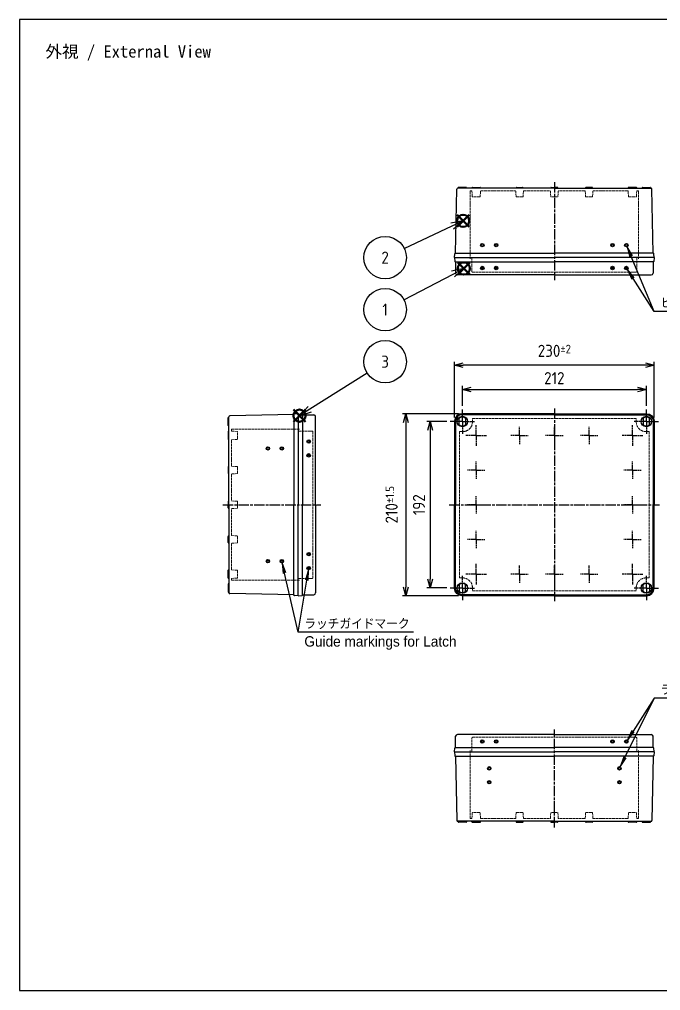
# Model space of a CAD drawing. Header units: millimetres. Extents: x 0 to 3249, y 0 to 1120.
# Drawn here: x 0 to 739, y 0 to 1120 of the extents above; entities that cross this region are included whole.
import ezdxf

# ---------------------------------------------------------------- set-up
doc = ezdxf.new("R2010")
doc.units = ezdxf.units.MM
for name, pattern in [('AM_ISO02W050x2', [3.75, 3, -0.75]), ('AM_ISO08W050', [18, 12, -1.5, 3, -1.5]), ('AM_ISO08W050x2', [9, 6, -0.75, 1.5, -0.75])]:
    doc.linetypes.add(name, pattern=pattern)
doc.layers.add('AM_12', color=7, linetype='Continuous', lineweight=50, plot=False)
for name, color, linetype, lineweight in [('AM_5', 3, 'Continuous', 25), ('AM_7', 4, 'AM_ISO08W050', 25), ('ﾄｯﾌﾟｶﾊﾞｰ', 7, 'Continuous', 25), ('ﾄｯﾌﾟｶﾊﾞｰ0', 7, 'AM_ISO02W050x2', 13), ('ﾎﾞﾃﾞｨｰ', 2, 'Continuous', 25), ('ﾎﾞﾃﾞｨｰ0', 2, 'AM_ISO02W050x2', 13)]:
    doc.layers.add(name, color=color, linetype=linetype, lineweight=lineweight)
doc.layers.add('ｶﾞｲﾄﾞﾏｰｸ', color=9, linetype='Continuous')
doc.styles.add('ACISOTS', font='isocp.shx', dxfattribs={"height": 1, "bigfont": 'extfont.shx'})
doc.styles.get("Standard").update_dxf_attribs({"font": 'ISOCP.SHX', "bigfont": 'EXTFONT.SHX'})
doc.styles.add('takachi1', font='MS PGothic.ttf', dxfattribs={"height": 2.5})
doc.dimstyles.new('AM_ISO$0', dxfattribs={"dimtxt": 3.5, "dimasz": 2.5, "dimexe": 1, "dimexo": 1, "dimgap": 1.5, "dimtad": 1, "dimdsep": 46, "dimtxsty": 'STANDARD', "dimblk": 'OPEN30', "dimcen": 0, "dimclrd": 3, "dimclre": 3, "dimclrt": 2, "dimadec": 0, "dimazin": 2, "dimtp": 0.1, "dimtm": 0.1, "dimtfac": 0.71, "dimtmove": 0, "dimatfit": 3, "dimldrblk": 'OPEN30', "dimfxl": 1, "dimlwd": -1, "dimlwe": -1, "dimarcsym": 0})

# ---------------------------------------------------------------- blocks, each defined once
blk = doc.blocks.new('TK-A3')
blk.add_lwpolyline([(0, 0), (403, 0), (403, 280), (0, 280)], close=True)
blk = doc.blocks.new('*S149')
at = {"layer": 'AM_12', "color": 4}
for p, q in [((505, 825.8), (519, 839.8)), ((505, 839.8), (519, 825.8))]:
    blk.add_line(p, q, dxfattribs=at)
blk.add_circle((512, 832.8), 7, dxfattribs=at)
blk = doc.blocks.new('*S150')
at = {"layer": 'AM_12', "color": 4}
for p, q in [((504.2, 880.8), (518.2, 894.8)), ((504.2, 894.8), (518.2, 880.8))]:
    blk.add_line(p, q, dxfattribs=at)
blk.add_circle((511.2, 887.8), 7, dxfattribs=at)
blk = doc.blocks.new('*S151')
at = {"layer": 'AM_12', "color": 4}
for p, q in [((315.7, 656), (329.7, 670)), ((315.7, 670), (329.7, 656))]:
    blk.add_line(p, q, dxfattribs=at)
blk.add_circle((322.7, 663), 7, dxfattribs=at)
blk = doc.blocks.new('*S154')
at = {"layer": 'ｶﾞｲﾄﾞﾏｰｸ', "color": 3, "linetype": 'Continuous'}
for p, q in [((707, 821.3), (700.4, 831.6)), ((708.3, 822.1), (700.4, 831.6)), ((700.4, 831.6), (705.6, 820.4))]:
    blk.add_line(p, q, dxfattribs=at)
at = {"layer": 'ｶﾞｲﾄﾞﾏｰｸ', "color": 3}
for p, q in [((731.3, 783.3), (707, 821.3)), ((863.3, 783.3), (731.3, 783.3))]:
    blk.add_line(p, q, dxfattribs=at)
at = {"layer": 'ｶﾞｲﾄﾞﾏｰｸ', "color": 2, "insert": (738.3, 786.8), "char_height": 12.25, "attachment_point": 7, "style": 'ACISOTS'}
blk.add_mtext('ヒンジガイドマーク', dxfattribs=at)
blk = doc.blocks.new('*S155')
at = {"layer": 'ｶﾞｲﾄﾞﾏｰｸ', "color": 3, "linetype": 'Continuous'}
for p, q in [((704.8, 846.6), (700.1, 857.9)), ((706.3, 847.2), (700.1, 857.9)), ((700.1, 857.9), (703.3, 846))]:
    blk.add_line(p, q, dxfattribs=at)
at = {"layer": 'ｶﾞｲﾄﾞﾏｰｸ', "color": 3}
for p, q in [((731.3, 783.3), (704.8, 846.6)), ((738.3, 783.3), (731.3, 783.3))]:
    blk.add_line(p, q, dxfattribs=at)
blk = doc.blocks.new('*S156')
at = {"layer": 'ｶﾞｲﾄﾞﾏｰｸ', "color": 3}
for p, q in [((731.3, 337.3), (707, 299.3)), ((864.1, 337.3), (731.3, 337.3))]:
    blk.add_line(p, q, dxfattribs=at)
at = {"layer": 'ｶﾞｲﾄﾞﾏｰｸ', "color": 3, "linetype": 'Continuous'}
for p, q in [((705.6, 300.1), (700.4, 288.9)), ((707, 299.3), (700.4, 288.9)), ((700.4, 288.9), (708.3, 298.4))]:
    blk.add_line(p, q, dxfattribs=at)
at = {"layer": 'ｶﾞｲﾄﾞﾏｰｸ', "color": 2, "insert": (738.3, 340.8), "char_height": 12.25, "attachment_point": 7, "style": 'ACISOTS'}
blk.add_mtext('ラッチガイドマーク', dxfattribs=at)
blk = doc.blocks.new('*S157')
at = {"layer": 'ｶﾞｲﾄﾞﾏｰｸ', "color": 3}
for p, q in [((731.3, 337.3), (697.6, 269)), ((738.3, 337.3), (731.3, 337.3))]:
    blk.add_line(p, q, dxfattribs=at)
at = {"layer": 'ｶﾞｲﾄﾞﾏｰｸ', "color": 3, "linetype": 'Continuous'}
for p, q in [((696.2, 269.7), (692.2, 258.1)), ((697.6, 269), (692.2, 258.1)), ((692.2, 258.1), (699.1, 268.3))]:
    blk.add_line(p, q, dxfattribs=at)
blk = doc.blocks.new('_Open30')
at = {"color": 0, "linetype": 'ByBlock', "lineweight": -2}
for p, q in [((-1, 0.27), (0, 0)), ((0, 0), (-1, -0.27)), ((0, 0), (-1, 0))]:
    blk.add_line(p, q, dxfattribs=at)
blk = doc.blocks.new('*D52')
at = {"layer": 'AM_5', "color": 3}
for p, q in [((510.3, 674.3), (510.3, 697.3)), ((722.3, 674.3), (722.3, 697.3)), ((520.3, 693.3), (712.3, 693.3))]:
    blk.add_line(p, q, dxfattribs=at)
at = {"layer": 'Defpoints', "color": 0}
for p in [(722.3, 693.3), (510.3, 670.3), (722.3, 670.3)]:
    blk.add_point(p, dxfattribs=at)
at = {"layer": 'AM_5', "color": 3, "xscale": 10, "yscale": 10, "zscale": 10, "rotation": 180}
blk.add_blockref('_Open30', (510.3, 693.3), dxfattribs=at)
at = {"layer": 'AM_5', "color": 3, "xscale": 10, "yscale": 10, "zscale": 10}
blk.add_blockref('_Open30', (722.3, 693.3), dxfattribs=at)
at = {"layer": 'AM_5', "color": 2, "insert": (616.3, 706.3), "char_height": 14, "attachment_point": 5}
blk.add_mtext('212', dxfattribs=at)
blk = doc.blocks.new('*D53')
at = {"layer": 'AM_5', "color": 3}
for p, q in [((501.3, 660.8), (501.3, 725.3)), ((721.3, 721.3), (511.3, 721.3)), ((731.3, 660.8), (731.3, 725.3))]:
    blk.add_line(p, q, dxfattribs=at)
at = {"layer": 'Defpoints', "color": 0}
for p in [(501.3, 721.3), (501.3, 656.8), (731.3, 656.8)]:
    blk.add_point(p, dxfattribs=at)
at = {"layer": 'AM_5', "color": 3, "xscale": 10, "yscale": 10, "zscale": 10, "rotation": 180}
blk.add_blockref('_Open30', (501.3, 721.3), dxfattribs=at)
at = {"layer": 'AM_5', "color": 3, "xscale": 10, "yscale": 10, "zscale": 10}
blk.add_blockref('_Open30', (731.3, 721.3), dxfattribs=at)
at = {"layer": 'AM_5', "color": 2, "insert": (616.3, 737.8), "char_height": 14, "attachment_point": 5}
blk.add_mtext('230{}{\\A0;{\\H1.5x;}{\\A2;\\H0.71x;\\C3;%%p2}}', dxfattribs=at)
blk = doc.blocks.new('*D63')
at = {"layer": 'AM_5', "color": 3}
for p, q in [((492.3, 656.3), (469.3, 656.3)), ((473.3, 646.3), (473.3, 474.3)), ((492.3, 464.3), (469.3, 464.3))]:
    blk.add_line(p, q, dxfattribs=at)
at = {"layer": 'Defpoints', "color": 0}
for p in [(496.3, 656.3), (473.3, 464.3), (496.3, 464.3)]:
    blk.add_point(p, dxfattribs=at)
at = {"layer": 'AM_5', "color": 3, "xscale": 10, "yscale": 10, "zscale": 10}
for p, rotation in [((473.3, 656.3), 90), ((473.3, 464.3), 270)]:
    blk.add_blockref('_Open30', p, dxfattribs=dict(at, rotation=rotation))
at = {"layer": 'AM_5', "color": 2, "insert": (460.3, 560.3), "char_height": 14, "attachment_point": 5, "rotation": 90}
blk.add_mtext('192', dxfattribs=at)
blk = doc.blocks.new('*D64')
at = {"layer": 'AM_5', "color": 3}
for p, q in [((505.8, 665.3), (441.3, 665.3)), ((445.3, 655.3), (445.3, 465.3)), ((505.8, 455.3), (441.3, 455.3))]:
    blk.add_line(p, q, dxfattribs=at)
at = {"layer": 'Defpoints', "color": 0}
for p in [(509.8, 665.3), (445.3, 455.3), (509.8, 455.3)]:
    blk.add_point(p, dxfattribs=at)
at = {"layer": 'AM_5', "color": 3, "xscale": 10, "yscale": 10, "zscale": 10}
for p, rotation in [((445.3, 665.3), 90), ((445.3, 455.3), 270)]:
    blk.add_blockref('_Open30', p, dxfattribs=dict(at, rotation=rotation))
at = {"layer": 'AM_5', "color": 2, "insert": (428.8, 560.3), "char_height": 14, "attachment_point": 5, "rotation": 90}
blk.add_mtext('210{}{\\A0;{\\H1.5x;}{\\A2;\\H0.71x;\\C3;%%p1.5}}', dxfattribs=at)
blk = doc.blocks.new('*S171')
at = {"layer": 'AM_5', "color": 3}
blk.add_line((400.6, 712.2), (334.5, 670.5), dxfattribs=at)
at = {"layer": 'AM_5', "color": 3, "linetype": 'Continuous'}
for p, q in [((332.5, 673.7), (322.7, 663)), ((334.5, 670.5), (322.7, 663)), ((322.7, 663), (336.5, 667.3))]:
    blk.add_line(p, q, dxfattribs=at)
at = {"layer": 'AM_5', "color": 3}
blk.add_circle((421.3, 725.3), 24.5, dxfattribs=at)
at = {"layer": 'AM_5', "color": 7, "insert": (421.3, 725.3), "char_height": 14, "attachment_point": 5, "style": 'ACISOTS'}
blk.add_mtext('3', dxfattribs=at)
blk = doc.blocks.new('*S172')
at = {"layer": 'AM_5', "color": 3, "linetype": 'Continuous'}
for p, q in [((512, 832.8), (497.9, 829.6)), ((499.6, 826.3), (512, 832.8)), ((501.3, 823), (512, 832.8))]:
    blk.add_line(p, q, dxfattribs=at)
at = {"layer": 'AM_5', "color": 3}
blk.add_line((443, 796.6), (499.6, 826.3), dxfattribs=at)
blk.add_circle((421.3, 785.3), 24.5, dxfattribs=at)
at = {"layer": 'AM_5', "color": 7, "insert": (421.3, 785.3), "char_height": 14, "attachment_point": 5, "style": 'ACISOTS'}
blk.add_mtext('1', dxfattribs=at)
blk = doc.blocks.new('*S173')
at = {"layer": 'AM_5', "color": 3, "linetype": 'Continuous'}
for p, q in [((511.2, 887.8), (496.9, 885.2)), ((498.5, 881.8), (511.2, 887.8)), ((500.1, 878.4), (511.2, 887.8))]:
    blk.add_line(p, q, dxfattribs=at)
at = {"layer": 'AM_5', "color": 3}
blk.add_line((443.4, 855.7), (498.5, 881.8), dxfattribs=at)
blk.add_circle((421.3, 845.3), 24.5, dxfattribs=at)
at = {"layer": 'AM_5', "color": 7, "insert": (421.3, 845.3), "char_height": 14, "attachment_point": 5, "style": 'ACISOTS'}
blk.add_mtext('2', dxfattribs=at)
blk = doc.blocks.new('*S174')
at = {"layer": 'ｶﾞｲﾄﾞﾏｰｸ', "color": 3, "linetype": 'Continuous'}
for p, q in [((305.5, 481.4), (302.8, 493.3)), ((307.1, 481.7), (302.8, 493.3)), ((302.8, 493.3), (303.9, 481))]:
    blk.add_line(p, q, dxfattribs=at)
at = {"layer": 'ｶﾞｲﾄﾞﾏｰｸ', "color": 3}
for p, q in [((321.3, 413.3), (305.5, 481.4)), ((454.1, 413.3), (321.3, 413.3))]:
    blk.add_line(p, q, dxfattribs=at)
at = {"layer": 'ｶﾞｲﾄﾞﾏｰｸ', "color": 2, "insert": (328.3, 416.8), "char_height": 12.25, "attachment_point": 7, "style": 'ACISOTS'}
blk.add_mtext('ラッチガイドマーク', dxfattribs=at)
blk = doc.blocks.new('*S175')
at = {"layer": 'ｶﾞｲﾄﾞﾏｰｸ', "color": 3, "linetype": 'Continuous'}
for p, q in [((333, 485.3), (329.4, 473.5)), ((331, 473.2), (333, 485.3)), ((332.6, 472.9), (333, 485.3))]:
    blk.add_line(p, q, dxfattribs=at)
at = {"layer": 'ｶﾞｲﾄﾞﾏｰｸ', "color": 3}
for p, q in [((321.3, 413.3), (331, 473.2)), ((328.3, 413.3), (321.3, 413.3))]:
    blk.add_line(p, q, dxfattribs=at)

msp = doc.modelspace()

# ---------------------------------------------------------------- hatches: boundary and pattern name
at = {"layer": 'ｶﾞｲﾄﾞﾏｰｸ'}
h = msp.add_hatch(color=2, dxfattribs=at)
edge = h.paths.add_edge_path()
edge.add_arc((533.3, 859.758), 2, 281.459156, 564.085684)
edge.add_arc((533.3, 859.758), 2, 204.085684, 281.459156)
edge = h.paths.add_edge_path(flags=16)
edge.add_arc((533.3, 859.758), 1.25, -155.914316, 101.459156, ccw=False)
edge.add_arc((533.3, 859.758), 1.25, 101.459156, 204.085684, ccw=False)
h = msp.add_hatch(color=2, dxfattribs=at)
edge = h.paths.add_edge_path()
edge.add_arc((549.3, 859.758), 2, 281.459156, 574.961266)
edge.add_arc((549.3, 859.758), 2, 214.961266, 281.459156)
edge = h.paths.add_edge_path(flags=16)
edge.add_arc((549.3, 859.758), 1.25, -145.038734, 101.459156, ccw=False)
edge.add_arc((549.3, 859.758), 1.25, 101.459156, 214.961266, ccw=False)
h = msp.add_hatch(color=2, dxfattribs=at)
edge = h.paths.add_edge_path()
edge.add_arc((683.3, 859.758), 2, -34.961266, 258.540844, ccw=False)
edge.add_arc((683.3, 859.758), 2, 258.540844, 325.038734, ccw=False)
edge = h.paths.add_edge_path(flags=16)
edge.add_arc((683.3, 859.758), 1.25, 438.540844, 685.038734)
edge.add_arc((683.3, 859.758), 1.25, 325.038734, 438.540844)
h = msp.add_hatch(color=2, dxfattribs=at)
edge = h.paths.add_edge_path()
edge.add_arc((699.3, 859.758), 2, -24.085684, 258.540844, ccw=False)
edge.add_arc((699.3, 859.758), 2, 258.540844, 335.914316, ccw=False)
edge = h.paths.add_edge_path(flags=16)
edge.add_arc((699.3, 859.758), 1.25, 438.540844, 695.914316)
edge.add_arc((699.3, 859.758), 1.25, 335.914316, 438.540844)
h = msp.add_hatch(color=256, dxfattribs=at)
edge = h.paths.add_edge_path()
edge.add_arc((533.3, 833.258), 2, 11.459154, 225.954043)
edge.add_arc((533.3, 833.258), 2, -134.045957, 11.459154)
edge = h.paths.add_edge_path(flags=16)
edge.add_arc((533.3, 833.258), 1, -494.045957, -168.540846, ccw=False)
edge.add_arc((533.3, 833.258), 1, -168.540846, -134.045957, ccw=False)
h = msp.add_hatch(color=256, dxfattribs=at)
edge = h.paths.add_edge_path()
edge.add_arc((549.3, 833.258), 2, 11.459154, 225.954043)
edge.add_arc((549.3, 833.258), 2, -134.045957, 11.459154)
edge = h.paths.add_edge_path(flags=16)
edge.add_arc((549.3, 833.258), 1, -494.045957, -168.540846, ccw=False)
edge.add_arc((549.3, 833.258), 1, -168.540846, -134.045957, ccw=False)
h = msp.add_hatch(color=256, dxfattribs=at)
edge = h.paths.add_edge_path()
edge.add_arc((683.3, 833.258), 2, 314.045957, 528.540846, ccw=False)
edge.add_arc((683.3, 833.258), 2, 528.540846, 674.045957, ccw=False)
edge = h.paths.add_edge_path(flags=16)
edge.add_arc((683.3, 833.258), 1, 708.540846, 1034.045957)
edge.add_arc((683.3, 833.258), 1, 674.045957, 708.540846)
h = msp.add_hatch(color=256, dxfattribs=at)
edge = h.paths.add_edge_path()
edge.add_arc((699.3, 833.258), 2, 314.045957, 528.540846, ccw=False)
edge.add_arc((699.3, 833.258), 2, 528.540846, 674.045957, ccw=False)
edge = h.paths.add_edge_path(flags=16)
edge.add_arc((699.3, 833.258), 1, 708.540846, 1034.045957)
edge.add_arc((699.3, 833.258), 1, 674.045957, 708.540846)
h = msp.add_hatch(color=2, dxfattribs=at)
edge = h.paths.add_edge_path()
edge.add_arc((286.3, 625.259), 2, 101.459156, 394.961266)
edge.add_arc((286.3, 625.259), 2, 34.961266, 101.459156)
edge = h.paths.add_edge_path(flags=16)
edge.add_arc((286.3, 625.259), 1.25, -325.038734, -78.540844, ccw=False)
edge.add_arc((286.3, 625.259), 1.25, -78.540844, 34.961266, ccw=False)
h = msp.add_hatch(color=2, dxfattribs=at)
edge = h.paths.add_edge_path()
edge.add_arc((302.3, 625.259), 2, 101.459156, 384.085684)
edge.add_arc((302.3, 625.259), 2, 24.085684, 101.459156)
edge = h.paths.add_edge_path(flags=16)
edge.add_arc((302.3, 625.259), 1.25, -335.914316, -78.540844, ccw=False)
edge.add_arc((302.3, 625.259), 1.25, -78.540844, 24.085684, ccw=False)
h = msp.add_hatch(color=256, dxfattribs=at)
edge = h.paths.add_edge_path()
edge.add_arc((333.3, 633.259), 2, 44.045955, 258.540844, ccw=False)
edge.add_arc((333.3, 633.259), 2, 258.540844, 404.045955, ccw=False)
edge = h.paths.add_edge_path(flags=16)
edge.add_arc((333.3, 633.259), 1, 438.540844, 764.045955)
edge.add_arc((333.3, 633.259), 1, 404.045955, 438.540844)
h = msp.add_hatch(color=256, dxfattribs=at)
edge = h.paths.add_edge_path()
edge.add_arc((333.3, 617.259), 2, 44.045955, 258.540844, ccw=False)
edge.add_arc((333.3, 617.259), 2, 258.540844, 404.045955, ccw=False)
edge = h.paths.add_edge_path(flags=16)
edge.add_arc((333.3, 617.259), 1, 438.540844, 764.045955)
edge.add_arc((333.3, 617.259), 1, 404.045955, 438.540844)
h = msp.add_hatch(color=256, dxfattribs=at)
edge = h.paths.add_edge_path()
edge.add_arc((333.3, 503.259), 2, 101.459156, 315.954045)
edge.add_arc((333.3, 503.259), 2, -44.045955, 101.459156)
edge = h.paths.add_edge_path(flags=16)
edge.add_arc((333.3, 503.259), 1, -404.045955, -78.540844, ccw=False)
edge.add_arc((333.3, 503.259), 1, -78.540844, -44.045955, ccw=False)
h = msp.add_hatch(color=2, dxfattribs=at)
edge = h.paths.add_edge_path()
edge.add_arc((286.3, 495.259), 2, -34.961266, 258.540844, ccw=False)
edge.add_arc((286.3, 495.259), 2, 258.540844, 325.038734, ccw=False)
edge = h.paths.add_edge_path(flags=16)
edge.add_arc((286.3, 495.259), 1.25, 438.540844, 685.038734)
edge.add_arc((286.3, 495.259), 1.25, 325.038734, 438.540844)
h = msp.add_hatch(color=2, dxfattribs=at)
edge = h.paths.add_edge_path()
edge.add_arc((302.3, 495.259), 2, -24.085684, 258.540844, ccw=False)
edge.add_arc((302.3, 495.259), 2, 258.540844, 335.914316, ccw=False)
edge = h.paths.add_edge_path(flags=16)
edge.add_arc((302.3, 495.259), 1.25, 438.540844, 695.914316)
edge.add_arc((302.3, 495.259), 1.25, 335.914316, 438.540844)
h = msp.add_hatch(color=256, dxfattribs=at)
edge = h.paths.add_edge_path()
edge.add_arc((333.3, 487.259), 2, 101.459156, 315.954045)
edge.add_arc((333.3, 487.259), 2, -44.045955, 101.459156)
edge = h.paths.add_edge_path(flags=16)
edge.add_arc((333.3, 487.259), 1, -404.045955, -78.540844, ccw=False)
edge.add_arc((333.3, 487.259), 1, -78.540844, -44.045955, ccw=False)
h = msp.add_hatch(color=256, dxfattribs=at)
edge = h.paths.add_edge_path()
edge.add_arc((533.3, 287.259), 2, 134.045955, 348.540844, ccw=False)
edge.add_arc((533.3, 287.259), 2, 348.540844, 494.045955, ccw=False)
edge = h.paths.add_edge_path(flags=16)
edge.add_arc((533.3, 287.259), 1, 528.540844, 854.045955)
edge.add_arc((533.3, 287.259), 1, 494.045955, 528.540844)
h = msp.add_hatch(color=256, dxfattribs=at)
edge = h.paths.add_edge_path()
edge.add_arc((549.3, 287.259), 2, 134.045955, 348.540844, ccw=False)
edge.add_arc((549.3, 287.259), 2, 348.540844, 494.045955, ccw=False)
edge = h.paths.add_edge_path(flags=16)
edge.add_arc((549.3, 287.259), 1, 528.540844, 854.045955)
edge.add_arc((549.3, 287.259), 1, 494.045955, 528.540844)
h = msp.add_hatch(color=256, dxfattribs=at)
edge = h.paths.add_edge_path()
edge.add_arc((683.3, 287.259), 2, 191.459156, 405.954045)
edge.add_arc((683.3, 287.259), 2, 45.954045, 191.459156)
edge = h.paths.add_edge_path(flags=16)
edge.add_arc((683.3, 287.259), 1, -314.045955, 11.459156, ccw=False)
edge.add_arc((683.3, 287.259), 1, 11.459156, 45.954045, ccw=False)
h = msp.add_hatch(color=256, dxfattribs=at)
edge = h.paths.add_edge_path()
edge.add_arc((699.3, 287.259), 2, 191.459156, 405.954045)
edge.add_arc((699.3, 287.259), 2, 45.954045, 191.459156)
edge = h.paths.add_edge_path(flags=16)
edge.add_arc((699.3, 287.259), 1, -314.045955, 11.459156, ccw=False)
edge.add_arc((699.3, 287.259), 1, 11.459156, 45.954045, ccw=False)
h = msp.add_hatch(color=2, dxfattribs=at)
edge = h.paths.add_edge_path()
edge.add_arc((541.3, 256.259), 2, 191.459156, 474.085684)
edge.add_arc((541.3, 256.259), 2, 114.085684, 191.459156)
edge = h.paths.add_edge_path(flags=16)
edge.add_arc((541.3, 256.259), 1.25, -245.914316, 11.459156, ccw=False)
edge.add_arc((541.3, 256.259), 1.25, 11.459156, 114.085684, ccw=False)
h = msp.add_hatch(color=2, dxfattribs=at)
edge = h.paths.add_edge_path()
edge.add_arc((691.3, 256.259), 2, 65.914316, 348.540844, ccw=False)
edge.add_arc((691.3, 256.259), 2, 348.540844, 425.914316, ccw=False)
edge = h.paths.add_edge_path(flags=16)
edge.add_arc((691.3, 256.259), 1.25, 528.540844, 785.914316)
edge.add_arc((691.3, 256.259), 1.25, 425.914316, 528.540844)
h = msp.add_hatch(color=2, dxfattribs=at)
edge = h.paths.add_edge_path()
edge.add_arc((541.3, 240.259), 2, 191.459156, 484.961266)
edge.add_arc((541.3, 240.259), 2, 124.961266, 191.459156)
edge = h.paths.add_edge_path(flags=16)
edge.add_arc((541.3, 240.259), 1.25, -235.038734, 11.459156, ccw=False)
edge.add_arc((541.3, 240.259), 1.25, 11.459156, 124.961266, ccw=False)
h = msp.add_hatch(color=2, dxfattribs=at)
edge = h.paths.add_edge_path()
edge.add_arc((691.3, 240.259), 2, 55.038734, 348.540844, ccw=False)
edge.add_arc((691.3, 240.259), 2, 348.540844, 415.038734, ccw=False)
edge = h.paths.add_edge_path(flags=16)
edge.add_arc((691.3, 240.259), 1.25, 528.540844, 775.038734)
edge.add_arc((691.3, 240.259), 1.25, 415.038734, 528.540844)

# ---------------------------------------------------------------- linework, layer by layer
at = {"layer": 'AM_7'}
for p, q in [((616.3, 932.259), (616.3, 819.259)), ((616.3, 671.259), (616.3, 449.259)), ((234.3, 560.259), (347.3, 560.259)), ((495.3, 560.259), (737.3, 560.259)), ((616.3, 188.259), (616.3, 301.259))]:
    msp.add_line(p, q, dxfattribs=at)
at = {"layer": 'AM_7', "linetype": 'AM_ISO08W050x2'}
for p, q in [((510.3, 656.259), (510.3, 670.259)), ((722.3, 656.259), (722.3, 670.259)), ((510.3, 656.259), (496.3, 656.259)), ((510.3, 656.259), (524.3, 656.259)), ((510.3, 656.259), (510.3, 642.259)), ((526.3, 640.259), (526.3, 652.259)), ((576.3, 640.259), (576.3, 650.259)), ((616.3, 640.259), (616.3, 650.259)), ((656.3, 640.259), (656.3, 650.259)), ((706.3, 640.259), (706.3, 652.259)), ((722.3, 656.259), (708.3, 656.259)), ((722.3, 656.259), (736.3, 656.259)), ((722.3, 656.259), (722.3, 642.259)), ((526.3, 640.259), (514.3, 640.259)), ((526.3, 640.259), (526.3, 628.259)), ((526.3, 640.259), (538.3, 640.259)), ((576.3, 640.259), (566.3, 640.259)), ((576.3, 640.259), (576.3, 630.259)), ((576.3, 640.259), (586.3, 640.259)), ((616.3, 640.259), (606.3, 640.259)), ((616.3, 640.259), (626.3, 640.259)), ((616.3, 640.259), (616.3, 630.259)), ((656.3, 640.259), (646.3, 640.259)), ((656.3, 640.259), (666.3, 640.259)), ((656.3, 640.259), (656.3, 630.259)), ((706.3, 640.259), (694.3, 640.259)), ((706.3, 640.259), (718.3, 640.259)), ((706.3, 640.259), (706.3, 628.259)), ((526.3, 600.259), (526.3, 610.259)), ((706.3, 600.259), (706.3, 610.259)), ((526.3, 600.259), (516.3, 600.259)), ((526.3, 600.259), (526.3, 590.259)), ((526.3, 600.259), (536.3, 600.259)), ((706.3, 600.259), (696.3, 600.259)), ((706.3, 600.259), (716.3, 600.259)), ((706.3, 600.259), (706.3, 590.259)), ((526.3, 560.259), (516.3, 560.259)), ((526.3, 560.259), (526.3, 570.259)), ((526.3, 560.259), (526.3, 550.259)), ((526.3, 560.259), (536.3, 560.259)), ((706.3, 560.259), (696.3, 560.259)), ((706.3, 560.259), (706.3, 570.259)), ((706.3, 560.259), (716.3, 560.259)), ((706.3, 560.259), (706.3, 550.259)), ((526.3, 520.259), (526.3, 530.259)), ((706.3, 520.259), (706.3, 530.259)), ((526.3, 520.259), (516.3, 520.259)), ((526.3, 520.259), (526.3, 510.259)), ((526.3, 520.259), (536.3, 520.259)), ((706.3, 520.259), (696.3, 520.259)), ((706.3, 520.259), (716.3, 520.259)), ((706.3, 520.259), (706.3, 510.259)), ((526.3, 480.259), (526.3, 492.259)), ((576.3, 480.259), (576.3, 490.259)), ((616.3, 480.259), (616.3, 490.259)), ((656.3, 480.259), (656.3, 490.259)), ((706.3, 480.259), (706.3, 492.259)), ((510.3, 464.259), (510.3, 478.259)), ((526.3, 480.259), (514.3, 480.259)), ((526.3, 480.259), (526.3, 468.259)), ((526.3, 480.259), (538.3, 480.259)), ((576.3, 480.259), (566.3, 480.259)), ((576.3, 480.259), (576.3, 470.259)), ((576.3, 480.259), (586.3, 480.259)), ((616.3, 480.259), (606.3, 480.259)), ((616.3, 480.259), (626.3, 480.259)), ((616.3, 480.259), (616.3, 470.259)), ((656.3, 480.259), (646.3, 480.259)), ((656.3, 480.259), (666.3, 480.259)), ((656.3, 480.259), (656.3, 470.259)), ((706.3, 480.259), (694.3, 480.259)), ((706.3, 480.259), (718.3, 480.259)), ((706.3, 480.259), (706.3, 468.259)), ((722.3, 464.259), (722.3, 478.259)), ((510.3, 464.259), (496.3, 464.259)), ((510.3, 464.259), (524.3, 464.259)), ((510.3, 464.259), (510.3, 450.259)), ((722.3, 464.259), (708.3, 464.259)), ((722.3, 464.259), (722.3, 450.259)), ((722.3, 464.259), (736.3, 464.259))]:
    msp.add_line(p, q, dxfattribs=at)
at = {"layer": 'ｶﾞｲﾄﾞﾏｰｸ'}
for centre, radius in [((533.3, 859.758), 2), ((533.3, 859.758), 1.25), ((549.3, 859.758), 2), ((549.3, 859.758), 1.25), ((683.3, 859.758), 2), ((683.3, 859.758), 1.25), ((699.3, 859.758), 2), ((699.3, 859.758), 1.25), ((533.3, 833.258), 2), ((533.3, 833.258), 1), ((549.3, 833.258), 2), ((549.3, 833.258), 1), ((683.3, 833.258), 2), ((683.3, 833.258), 1), ((699.3, 833.258), 2), ((699.3, 833.258), 1), ((286.3, 625.259), 2), ((302.3, 625.259), 2), ((333.3, 633.259), 2), ((333.3, 633.259), 1), ((286.3, 625.259), 1.25), ((302.3, 625.259), 1.25), ((333.3, 617.259), 2), ((333.3, 617.259), 1), ((333.3, 503.259), 2), ((333.3, 503.259), 1), ((286.3, 495.259), 2), ((286.3, 495.259), 1.25), ((302.3, 495.259), 2), ((302.3, 495.259), 1.25), ((333.3, 487.259), 2), ((333.3, 487.259), 1), ((533.3, 287.259), 2), ((533.3, 287.259), 1), ((549.3, 287.259), 2), ((549.3, 287.259), 1), ((683.3, 287.259), 2), ((683.3, 287.259), 1), ((699.3, 287.259), 2), ((699.3, 287.259), 1), ((541.3, 256.259), 2), ((691.3, 256.259), 2), ((541.3, 256.259), 1.25), ((691.3, 256.259), 1.25), ((541.3, 240.259), 2), ((541.3, 240.259), 1.25), ((691.3, 240.259), 2), ((691.3, 240.259), 1.25)]:
    msp.add_circle(centre, radius, dxfattribs=at)
at = {"layer": 'ﾄｯﾌﾟｶﾊﾞｰ'}
for p, q in [((501.3, 845.259), (616.3, 845.259)), ((501.3, 845.259), (501.704, 840.714)), ((502.202, 840.259), (616.3, 840.259)), ((502.5, 840.259), (502.599, 827.243)), ((731.3, 845.259), (616.3, 845.259)), ((730.398, 840.259), (616.3, 840.259)), ((730.1, 840.259), (730.001, 827.243)), ((731.3, 845.259), (730.896, 840.714)), ((616.3, 825.259), (504.599, 825.259)), ((616.3, 825.259), (728.001, 825.259)), ((321.3, 665.259), (321.3, 560.259)), ((321.3, 665.259), (325.844, 664.855)), ((326.3, 664.357), (326.3, 560.259)), ((326.3, 664.059), (339.315, 663.96)), ((341.3, 560.259), (341.3, 661.96)), ((506.55, 652.584), (506.55, 659.933)), ((514.05, 659.933), (514.05, 652.584)), ((718.55, 659.933), (718.55, 652.584)), ((726.05, 652.584), (726.05, 659.933)), ((321.3, 455.259), (321.3, 560.259)), ((326.3, 456.161), (326.3, 560.259)), ((341.3, 560.259), (341.3, 458.557)), ((506.55, 467.933), (506.55, 460.584)), ((514.05, 460.584), (514.05, 467.933)), ((718.55, 460.584), (718.55, 467.933)), ((726.05, 467.933), (726.05, 460.584)), ((321.3, 455.259), (325.844, 455.663)), ((326.3, 456.459), (339.315, 456.557)), ((502.5, 280.259), (502.599, 293.274)), ((616.3, 295.259), (504.599, 295.259)), ((616.3, 295.259), (728.001, 295.259)), ((730.1, 280.259), (730.001, 293.274)), ((502.202, 280.259), (616.3, 280.259)), ((730.398, 280.259), (616.3, 280.259)), ((501.3, 275.259), (501.704, 279.803)), ((501.3, 275.259), (616.3, 275.259)), ((731.3, 275.259), (616.3, 275.259)), ((731.3, 275.259), (730.896, 279.803))]:
    msp.add_line(p, q, dxfattribs=at)
for points in [[(616.3, 665.259), (509.8, 665.259, 0.41421356), (501.3, 656.759), (501.3, 560.259)], [(616.3, 665.09), (509.8, 665.09, 0.41421356), (501.468, 656.759), (501.468, 560.259)], [(616.3, 664.259), (509.8, 664.259, 0.41421356), (502.3, 656.759), (502.3, 560.259)], [(616.3, 664.078), (509.8, 664.078, 0.41421356), (502.48, 656.759), (502.48, 560.259)], [(616.3, 665.259), (722.8, 665.259, -0.41421356), (731.3, 656.759), (731.3, 560.259)], [(616.3, 665.09), (722.8, 665.09, -0.41421356), (731.132, 656.759), (731.132, 560.259)], [(616.3, 664.259), (722.8, 664.259, -0.41421356), (730.3, 656.759), (730.3, 560.259)], [(616.3, 664.078), (722.8, 664.078, -0.41421356), (730.12, 656.759), (730.12, 560.259)], [(616.3, 455.259), (509.8, 455.259, -0.41421356), (501.3, 463.759), (501.3, 560.259)], [(616.3, 455.427), (509.8, 455.427, -0.41421356), (501.468, 463.759), (501.468, 560.259)], [(616.3, 456.259), (509.8, 456.259, -0.41421356), (502.3, 463.759), (502.3, 560.259)], [(616.3, 456.439), (509.8, 456.439, -0.41421356), (502.48, 463.759), (502.48, 560.259)], [(616.3, 455.259), (722.8, 455.259, 0.41421356), (731.3, 463.759), (731.3, 560.259)], [(616.3, 455.427), (722.8, 455.427, 0.41421356), (731.132, 463.759), (731.132, 560.259)], [(616.3, 456.259), (722.8, 456.259, 0.41421356), (730.3, 463.759), (730.3, 560.259)], [(616.3, 456.439), (722.8, 456.439, 0.41421356), (730.12, 463.759), (730.12, 560.259)]]:
    msp.add_lwpolyline(points, format="xyb", dxfattribs=at)
for centre, radius in [((510.3, 656.259), 6), ((510.3, 656.259), 5.9), ((722.3, 656.259), 6), ((722.3, 656.259), 5.9), ((510.3, 464.259), 6), ((510.3, 464.259), 5.9), ((722.3, 464.259), 6), ((722.3, 464.259), 5.9)]:
    msp.add_circle(centre, radius, dxfattribs=at)
for centre, radius, start, end in [((502.202, 840.759), 0.5, 185.079608, 270), ((730.398, 840.759), 0.5, 270, 354.920392), ((504.599, 827.259), 2, 180.433869, 270), ((728.001, 827.259), 2, 270, 359.566131), ((325.8, 664.357), 0.5, 0, 84.920392), ((339.3, 661.96), 2, 0, 89.566131), ((510.3, 656.259), 5.25, 44.415309, 135.584691), ((722.3, 656.259), 5.25, 44.415309, 135.584691), ((510.3, 656.259), 5.25, 224.415309, 315.584691), ((722.3, 656.259), 5.25, 224.415309, 315.584691), ((510.3, 464.259), 5.25, 44.415309, 135.584691), ((510.3, 464.259), 5.25, 224.415309, 315.584691), ((722.3, 464.259), 5.25, 44.415309, 135.584691), ((722.3, 464.259), 5.25, 224.415309, 315.584691), ((325.8, 456.161), 0.5, 275.079608, 0), ((339.3, 458.557), 2, 270.433869, 0), ((504.599, 293.259), 2, 90, 179.566131), ((728.001, 293.259), 2, 0.433869, 90), ((502.202, 279.759), 0.5, 90, 174.920392), ((730.398, 279.759), 0.5, 5.079608, 90)]:
    msp.add_arc(centre, radius, start, end, dxfattribs=at)
at = {"layer": 'ﾄｯﾌﾟｶﾊﾞｰ0'}
for p, q in [((521.3, 845.259), (521.423, 828.955)), ((711.3, 845.259), (711.177, 828.955)), ((521.923, 828.459), (616.3, 828.459)), ((710.677, 828.459), (616.3, 828.459)), ((521.926, 659.633), (616.3, 659.633)), ((521.926, 655.759), (521.926, 659.633)), ((710.674, 659.633), (616.3, 659.633)), ((710.674, 655.759), (710.674, 659.633)), ((321.3, 645.259), (337.604, 645.135)), ((338.1, 644.635), (338.1, 560.259)), ((506.926, 644.633), (506.926, 560.259)), ((506.926, 644.633), (510.8, 644.633)), ((725.674, 644.633), (721.8, 644.633)), ((725.674, 644.633), (725.674, 560.259)), ((338.1, 475.882), (338.1, 560.259)), ((506.926, 475.884), (506.926, 560.259)), ((725.674, 475.884), (725.674, 560.259)), ((321.3, 475.259), (337.604, 475.382)), ((506.926, 475.884), (510.8, 475.884)), ((725.674, 475.884), (721.8, 475.884)), ((521.926, 464.759), (521.926, 460.884)), ((521.926, 460.884), (616.3, 460.884)), ((710.674, 460.884), (616.3, 460.884)), ((710.674, 464.759), (710.674, 460.884)), ((521.3, 275.259), (521.423, 291.562)), ((521.923, 292.059), (616.3, 292.059)), ((710.677, 292.059), (616.3, 292.059)), ((711.3, 275.259), (711.177, 291.562))]:
    msp.add_line(p, q, dxfattribs=at)
for centre, radius, start, end in [((521.923, 828.959), 0.5, 180.433869, 270), ((710.677, 828.959), 0.5, 270, 359.566131), ((510.8, 655.759), 11.126, 270, 0), ((721.8, 655.759), 11.126, 180, 270), ((337.6, 644.635), 0.5, 0, 89.566131), ((337.6, 475.882), 0.5, 270.433869, 0), ((510.8, 464.759), 11.126, 0, 90), ((721.8, 464.759), 11.126, 90, 180), ((521.923, 291.559), 0.5, 90, 179.566131), ((710.677, 291.559), 0.5, 0.433869, 90)]:
    msp.add_arc(centre, radius, start, end, dxfattribs=at)
at = {"layer": 'ﾎﾞﾃﾞｨｰ'}
for p, q in [((502.25, 850.259), (503.85, 924.28)), ((616.3, 925.259), (504.85, 925.259)), ((505.4, 925.259), (505.4, 925.759)), ((514.7, 926.259), (505.9, 926.259)), ((515.2, 925.259), (515.2, 925.759)), ((521.4, 925.759), (521.4, 925.259)), ((521.9, 926.259), (530.7, 926.259)), ((531.2, 925.759), (531.2, 925.259)), ((572.3, 925.259), (572.3, 925.759)), ((572.8, 926.259), (579.8, 926.259)), ((580.3, 925.759), (580.3, 925.259)), ((612.3, 925.259), (612.3, 925.759)), ((612.8, 926.259), (616.3, 926.259)), ((619.8, 926.259), (616.3, 926.259)), ((616.3, 925.259), (727.75, 925.259)), ((620.3, 925.259), (620.3, 925.759)), ((652.3, 925.759), (652.3, 925.259)), ((659.8, 926.259), (652.8, 926.259)), ((660.3, 925.259), (660.3, 925.759)), ((701.4, 925.759), (701.4, 925.259)), ((710.7, 926.259), (701.9, 926.259)), ((711.2, 925.759), (711.2, 925.259)), ((717.4, 925.259), (717.4, 925.759)), ((717.9, 926.259), (726.7, 926.259)), ((727.2, 925.259), (727.2, 925.759)), ((730.35, 850.259), (728.75, 924.28)), ((501.3, 845.259), (501.602, 849.792)), ((501.3, 845.259), (616.3, 845.259)), ((502.101, 850.259), (616.3, 850.259)), ((730.499, 850.259), (616.3, 850.259)), ((731.3, 845.259), (616.3, 845.259)), ((731.3, 845.259), (730.998, 849.792)), ((241.3, 661.159), (240.8, 661.159)), ((241.3, 560.259), (241.3, 661.708)), ((316.3, 664.309), (242.278, 662.708)), ((316.3, 664.457), (316.3, 560.259)), ((321.3, 665.259), (316.767, 664.956)), ((321.3, 665.259), (321.3, 560.259)), ((240.3, 651.859), (240.3, 660.659)), ((241.3, 651.359), (240.8, 651.359)), ((240.3, 644.659), (240.3, 635.859)), ((240.8, 645.159), (241.3, 645.159)), ((240.8, 635.359), (241.3, 635.359)), ((240.3, 603.759), (240.3, 596.759)), ((241.3, 604.259), (240.8, 604.259)), ((240.8, 596.259), (241.3, 596.259)), ((240.3, 563.759), (240.3, 560.259)), ((240.3, 556.759), (240.3, 560.259)), ((241.3, 564.259), (240.8, 564.259)), ((241.3, 560.259), (241.3, 458.809)), ((316.3, 456.06), (316.3, 560.259)), ((321.3, 455.259), (321.3, 560.259)), ((241.3, 556.259), (240.8, 556.259)), ((240.3, 516.759), (240.3, 523.759)), ((240.8, 524.259), (241.3, 524.259)), ((241.3, 516.259), (240.8, 516.259)), ((240.3, 475.859), (240.3, 484.659)), ((240.8, 485.159), (241.3, 485.159)), ((240.8, 475.359), (241.3, 475.359)), ((240.3, 468.659), (240.3, 459.859)), ((241.3, 469.159), (240.8, 469.159)), ((241.3, 459.359), (240.8, 459.359)), ((316.3, 456.209), (242.278, 457.809)), ((321.3, 455.259), (316.767, 455.561)), ((501.3, 275.259), (616.3, 275.259)), ((501.3, 275.259), (501.602, 270.725)), ((502.101, 270.259), (616.3, 270.259)), ((502.25, 270.259), (503.85, 196.237)), ((731.3, 275.259), (616.3, 275.259)), ((730.499, 270.259), (616.3, 270.259)), ((730.35, 270.259), (728.75, 196.237)), ((731.3, 275.259), (730.998, 270.725)), ((616.3, 195.259), (504.85, 195.259)), ((505.4, 195.259), (505.4, 194.759)), ((514.7, 194.259), (505.9, 194.259)), ((515.2, 195.259), (515.2, 194.759)), ((521.4, 194.759), (521.4, 195.259)), ((521.9, 194.259), (530.7, 194.259)), ((531.2, 194.759), (531.2, 195.259)), ((572.3, 195.259), (572.3, 194.759)), ((572.8, 194.259), (579.8, 194.259)), ((580.3, 194.759), (580.3, 195.259)), ((612.3, 195.259), (612.3, 194.759)), ((612.8, 194.259), (616.3, 194.259)), ((616.3, 195.259), (727.75, 195.259)), ((619.8, 194.259), (616.3, 194.259)), ((620.3, 195.259), (620.3, 194.759)), ((652.3, 194.759), (652.3, 195.259)), ((659.8, 194.259), (652.8, 194.259)), ((660.3, 195.259), (660.3, 194.759)), ((701.4, 194.759), (701.4, 195.259)), ((710.7, 194.259), (701.9, 194.259)), ((711.2, 194.759), (711.2, 195.259)), ((717.4, 195.259), (717.4, 194.759)), ((717.9, 194.259), (726.7, 194.259)), ((727.2, 195.259), (727.2, 194.759))]:
    msp.add_line(p, q, dxfattribs=at)
for centre, radius, start, end in [((504.85, 924.259), 1, 90, 178.761365), ((505.9, 925.759), 0.5, 90, 180), ((514.7, 925.759), 0.5, 0, 90), ((521.9, 925.759), 0.5, 90, 180), ((530.7, 925.759), 0.5, 0, 90), ((572.8, 925.759), 0.5, 90, 180), ((579.8, 925.759), 0.5, 0, 90), ((612.8, 925.759), 0.5, 90, 180), ((619.8, 925.759), 0.5, 0, 90), ((652.8, 925.759), 0.5, 90, 180), ((659.8, 925.759), 0.5, 0, 90), ((701.9, 925.759), 0.5, 90, 180), ((710.7, 925.759), 0.5, 0, 90), ((717.9, 925.759), 0.5, 90, 180), ((726.7, 925.759), 0.5, 0, 90), ((727.75, 924.259), 1, 1.238635, 90), ((502.101, 849.759), 0.5, 90, 176.185925), ((730.499, 849.759), 0.5, 3.814075, 90), ((240.8, 660.659), 0.5, 90, 180), ((242.3, 661.708), 1, 91.238635, 180), ((316.8, 664.457), 0.5, 93.814075, 180), ((240.8, 651.859), 0.5, 180, 270), ((240.8, 644.659), 0.5, 90, 180), ((240.8, 635.859), 0.5, 180, 270), ((240.8, 603.759), 0.5, 90, 180), ((240.8, 596.759), 0.5, 180, 270), ((240.8, 563.759), 0.5, 90, 180), ((240.8, 556.759), 0.5, 180, 270), ((240.8, 523.759), 0.5, 90, 180), ((240.8, 516.759), 0.5, 180, 270), ((240.8, 484.659), 0.5, 90, 180), ((240.8, 475.859), 0.5, 180, 270), ((240.8, 468.659), 0.5, 90, 180), ((240.8, 459.859), 0.5, 180, 270), ((242.3, 458.809), 1, 180, 268.761365), ((316.8, 456.06), 0.5, 180, 266.185925), ((502.101, 270.759), 0.5, 183.814075, 270), ((730.499, 270.759), 0.5, 270, 356.185925), ((504.85, 196.259), 1, 181.238635, 270), ((505.9, 194.759), 0.5, 180, 270), ((514.7, 194.759), 0.5, 270, 0), ((521.9, 194.759), 0.5, 180, 270), ((530.7, 194.759), 0.5, 270, 0), ((572.8, 194.759), 0.5, 180, 270), ((579.8, 194.759), 0.5, 270, 0), ((612.8, 194.759), 0.5, 180, 270), ((619.8, 194.759), 0.5, 270, 0), ((652.8, 194.759), 0.5, 180, 270), ((659.8, 194.759), 0.5, 270, 0), ((701.9, 194.759), 0.5, 180, 270), ((710.7, 194.759), 0.5, 270, 0), ((717.9, 194.759), 0.5, 180, 270), ((726.7, 194.759), 0.5, 270, 0), ((727.75, 196.259), 1, 270, 358.761365)]:
    msp.add_arc(centre, radius, start, end, dxfattribs=at)
at = {"layer": 'ﾎﾞﾃﾞｨｰ0'}
for p, q in [((519.2, 921.759), (519.2, 843.259)), ((519.7, 922.259), (520.834, 922.259)), ((521.767, 915.723), (521.333, 921.794)), ((531.267, 921.794), (530.833, 915.723)), ((531.766, 922.259), (571.334, 922.259)), ((572.267, 915.723), (571.833, 921.794)), ((580.767, 921.794), (580.333, 915.723)), ((581.266, 922.259), (611.334, 922.259)), ((612.267, 915.723), (611.833, 921.794)), ((620.333, 915.723), (620.767, 921.794)), ((651.334, 922.259), (621.266, 922.259)), ((651.833, 921.794), (652.267, 915.723)), ((660.333, 915.723), (660.767, 921.794)), ((700.834, 922.259), (661.266, 922.259)), ((701.333, 921.794), (701.767, 915.723)), ((710.833, 915.723), (711.267, 921.794)), ((712.9, 922.259), (711.766, 922.259)), ((713.4, 921.759), (713.4, 843.259)), ((530.334, 915.259), (522.266, 915.259)), ((579.834, 915.259), (572.766, 915.259)), ((616.3, 915.259), (612.766, 915.259)), ((616.3, 915.259), (619.834, 915.259)), ((652.766, 915.259), (659.834, 915.259)), ((702.266, 915.259), (710.334, 915.259)), ((244.3, 646.859), (244.3, 645.724)), ((250.836, 644.792), (244.764, 645.225)), ((244.8, 647.359), (323.3, 647.359)), ((251.3, 636.224), (251.3, 644.293)), ((244.3, 634.793), (244.3, 605.224)), ((244.764, 635.292), (250.836, 635.725)), ((244.3, 595.293), (244.3, 565.224)), ((250.836, 604.292), (244.764, 604.725)), ((244.764, 595.792), (250.836, 596.225)), ((251.3, 596.724), (251.3, 603.793)), ((250.836, 564.292), (244.764, 564.725)), ((251.3, 560.259), (251.3, 563.793)), ((251.3, 560.259), (251.3, 556.724)), ((244.3, 525.224), (244.3, 555.293)), ((250.836, 556.225), (244.764, 555.792)), ((244.3, 485.724), (244.3, 515.293)), ((244.764, 524.725), (250.836, 524.292)), ((250.836, 516.225), (244.764, 515.792)), ((251.3, 523.793), (251.3, 516.724)), ((244.764, 485.225), (250.836, 484.792)), ((251.3, 484.293), (251.3, 476.224)), ((244.3, 473.659), (244.3, 474.793)), ((250.836, 475.725), (244.764, 475.292)), ((244.8, 473.159), (323.3, 473.159)), ((519.2, 198.759), (519.2, 277.259)), ((713.4, 198.759), (713.4, 277.259)), ((521.767, 204.794), (521.333, 198.723)), ((530.334, 205.259), (522.266, 205.259)), ((531.267, 198.723), (530.833, 204.794)), ((572.267, 204.794), (571.833, 198.723)), ((579.834, 205.259), (572.766, 205.259)), ((580.767, 198.723), (580.333, 204.794)), ((612.267, 204.794), (611.833, 198.723)), ((616.3, 205.259), (612.766, 205.259)), ((616.3, 205.259), (619.834, 205.259)), ((620.333, 204.794), (620.767, 198.723)), ((651.833, 198.723), (652.267, 204.794)), ((652.766, 205.259), (659.834, 205.259)), ((660.333, 204.794), (660.767, 198.723)), ((701.333, 198.723), (701.767, 204.794)), ((702.266, 205.259), (710.334, 205.259)), ((710.833, 204.794), (711.267, 198.723)), ((519.7, 198.259), (520.834, 198.259)), ((531.766, 198.259), (571.334, 198.259)), ((581.266, 198.259), (611.334, 198.259)), ((651.334, 198.259), (621.266, 198.259)), ((700.834, 198.259), (661.266, 198.259)), ((712.9, 198.259), (711.766, 198.259))]:
    msp.add_line(p, q, dxfattribs=at)
for centre, start, end in [((519.7, 921.759), 90, 180), ((520.834, 921.759), 4.085617, 90), ((531.766, 921.759), 90, 175.914383), ((571.334, 921.759), 4.085617, 90), ((581.266, 921.759), 90, 175.914383), ((611.334, 921.759), 4.085617, 90), ((621.266, 921.759), 90, 175.914383), ((651.334, 921.759), 4.085617, 90), ((661.266, 921.759), 90, 175.914383), ((700.834, 921.759), 4.085617, 90), ((711.766, 921.759), 90, 175.914383), ((712.9, 921.759), 0, 90), ((522.266, 915.759), 184.085617, 270), ((530.334, 915.759), 270, 355.914383), ((572.766, 915.759), 184.085617, 270), ((579.834, 915.759), 270, 355.914383), ((612.766, 915.759), 184.085617, 270), ((619.834, 915.759), 270, 355.914383), ((652.766, 915.759), 184.085617, 270), ((659.834, 915.759), 270, 355.914383), ((702.266, 915.759), 184.085617, 270), ((710.334, 915.759), 270, 355.914383), ((244.8, 646.859), 90, 180), ((244.8, 645.724), 180, 265.914383), ((250.8, 644.293), 0, 85.914383), ((244.8, 634.793), 94.085617, 180), ((250.8, 636.224), 274.085617, 0), ((244.8, 605.224), 180, 265.914383), ((244.8, 595.293), 94.085617, 180), ((250.8, 603.793), 0, 85.914383), ((250.8, 596.724), 274.085617, 0), ((244.8, 565.224), 180, 265.914383), ((250.8, 563.793), 0, 85.914383), ((244.8, 555.293), 94.085617, 180), ((250.8, 556.724), 274.085617, 0), ((244.8, 525.224), 180, 265.914383), ((244.8, 515.293), 94.085617, 180), ((250.8, 523.793), 0, 85.914383), ((250.8, 516.724), 274.085617, 0), ((244.8, 485.724), 180, 265.914383), ((250.8, 484.293), 0, 85.914383), ((244.8, 474.793), 94.085617, 180), ((244.8, 473.659), 180, 270), ((250.8, 476.224), 274.085617, 0), ((522.266, 204.759), 90, 175.914383), ((530.334, 204.759), 4.085617, 90), ((572.766, 204.759), 90, 175.914383), ((579.834, 204.759), 4.085617, 90), ((612.766, 204.759), 90, 175.914383), ((619.834, 204.759), 4.085617, 90), ((652.766, 204.759), 90, 175.914383), ((659.834, 204.759), 4.085617, 90), ((702.266, 204.759), 90, 175.914383), ((710.334, 204.759), 4.085617, 90), ((519.7, 198.759), 180, 270), ((520.834, 198.759), 270, 355.914383), ((531.766, 198.759), 184.085617, 270), ((571.334, 198.759), 270, 355.914383), ((581.266, 198.759), 184.085617, 270), ((611.334, 198.759), 270, 355.914383), ((621.266, 198.759), 184.085617, 270), ((651.334, 198.759), 270, 355.914383), ((661.266, 198.759), 184.085617, 270), ((700.834, 198.759), 270, 355.914383), ((711.766, 198.759), 184.085617, 270), ((712.9, 198.759), 270, 0)]:
    msp.add_arc(centre, 0.5, start, end, dxfattribs=at)

# ---------------------------------------------------------------- block references
at = {"lineweight": 0, "xscale": 4, "yscale": 4, "zscale": 4}
msp.add_blockref('TK-A3', (0, 0), dxfattribs=at)
at = {"layer": 'AM_12'}
for name in ['*S150', '*S149', '*S151']:
    msp.add_blockref(name, (0, 0), dxfattribs=at)
at = {"layer": 'AM_5'}
for name in ['*S173', '*S172', '*S171']:
    msp.add_blockref(name, (0, 0), dxfattribs=at)
at = {"layer": 'ｶﾞｲﾄﾞﾏｰｸ', "color": 0}
for name in ['*S155', '*S154', '*S174', '*S175', '*S156', '*S157']:
    msp.add_blockref(name, (0, 0), dxfattribs=at)

# ---------------------------------------------------------------- texts
at = {"layer": 'AM_5', "color": 2, "insert": (30, 1090), "char_height": 14, "attachment_point": 1}
msp.add_mtext('{\\fMS Gothic|b0|i0|c128|p49;\\C0;外視 / External View}', dxfattribs=at)
at = {"layer": 'ｶﾞｲﾄﾞﾏｰｸ', "color": 2, "insert": (328.277, 408.69), "char_height": 12, "attachment_point": 1, "style": 'takachi1'}
msp.add_mtext_dynamic_manual_height_columns('Guide markings for Latch', width=188.49362, gutter_width=12.5, heights=[0], dxfattribs=at)

# ---------------------------------------------------------------- dimensions: what is measured, and where the dimension line sits
at = {"layer": 'AM_5'}
dim = msp.add_linear_dim(base=(501.3, 721.259), p1=(731.3, 656.759), p2=(501.3, 656.759), text='<>{}{\\A0;{\\H1.5x;}{\\A2;\\H0.71x;\\C3;%%p2}}', dimstyle='AM_ISO$0', override={"dimscale": 4, "dimpost": '', "dimtp": 2, "dimtm": 2, "dimtdec": 2, "dimtzin": 8}, dxfattribs=at)
dim.commit()
dim.dimension.update_dxf_attribs({"geometry": '*D53', "text_midpoint": (616.3, 737.759)})
dim = msp.add_linear_dim(base=(722.3, 693.259), p1=(510.3, 670.259), p2=(722.3, 670.259), dimstyle='AM_ISO$0', override={"dimscale": 4}, dxfattribs=at)
dim.commit()
dim.dimension.update_dxf_attribs({"geometry": '*D52', "text_midpoint": (616.3, 706.26)})
dim = msp.add_linear_dim(base=(445.3, 455.259), p1=(509.8, 665.259), p2=(509.8, 455.259), angle=90, text='<>{}{\\A0;{\\H1.5x;}{\\A2;\\H0.71x;\\C3;%%p1.5}}', dimstyle='AM_ISO$0', override={"dimscale": 4, "dimtp": 1.5, "dimtm": 1.5}, dxfattribs=at)
dim.commit()
dim.dimension.update_dxf_attribs({"geometry": '*D64', "text_midpoint": (428.8, 560.259)})
dim = msp.add_linear_dim(base=(473.3, 464.259), p1=(496.3, 656.259), p2=(496.3, 464.259), angle=90, dimstyle='AM_ISO$0', override={"dimscale": 4}, dxfattribs=at)
dim.commit()
dim.dimension.update_dxf_attribs({"geometry": '*D63', "text_midpoint": (460.295, 560.259)})

doc.saveas('drawing.dxf')
